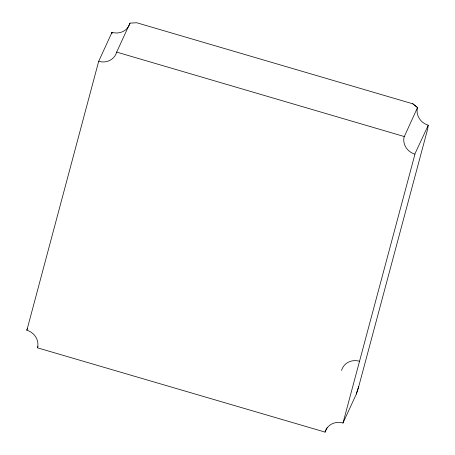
<?xml version="1.0" encoding="UTF-8"?>
<svg xmlns="http://www.w3.org/2000/svg" width="455" height="455" viewBox="0 0 455 455"><rect width="100%" height="100%" fill="white"/><g stroke="black" fill="none" stroke-linecap="round" stroke-linejoin="round"><path stroke-width="0.68" d="M111.816 33.659L112.015 32.328L112.755 32.555A15.009 13.889 24.7 0 0 129.356 24.928M111.793 33.653L112.015 32.328L98.689 61.294L26.879 330.211A15.009 13.889 24.7 0 1 37.663 347.125L37.469 347.819L325.058 432.096A15.009 13.889 24.7 0 1 342.245 422.826L342.985 423.053L356.31 394.087L358.716 386.596L427.791 128.543L428.121 125.171A15.009 13.889 24.7 0 1 417.337 108.256L417.531 107.562L412.719 103.723L417.531 107.562L404.012 137.222A15.009 13.889 24.7 0 0 414.795 154.137L428.28 125.21M412.702 103.785L136.722 22.75L129.971 23.131L116.616 52.245A15.009 13.889 24.7 0 1 99.435 61.522L98.689 61.294M129.971 23.131L129.942 23.285A15.009 13.889 24.7 0 1 129.573 24.388M341.563 370.484L341.591 370.33A15.009 13.889 24.7 0 1 358.779 361.06L359.518 361.287M342.985 423.053L414.96 154.177M356.31 394.087L358.716 386.596M26.72 330.171L27.607 328.237M37.469 347.819L38.061 346.528M325.029 432.25L327.099 427.745M116.651 52.097L404.211 136.528"/></g></svg>
